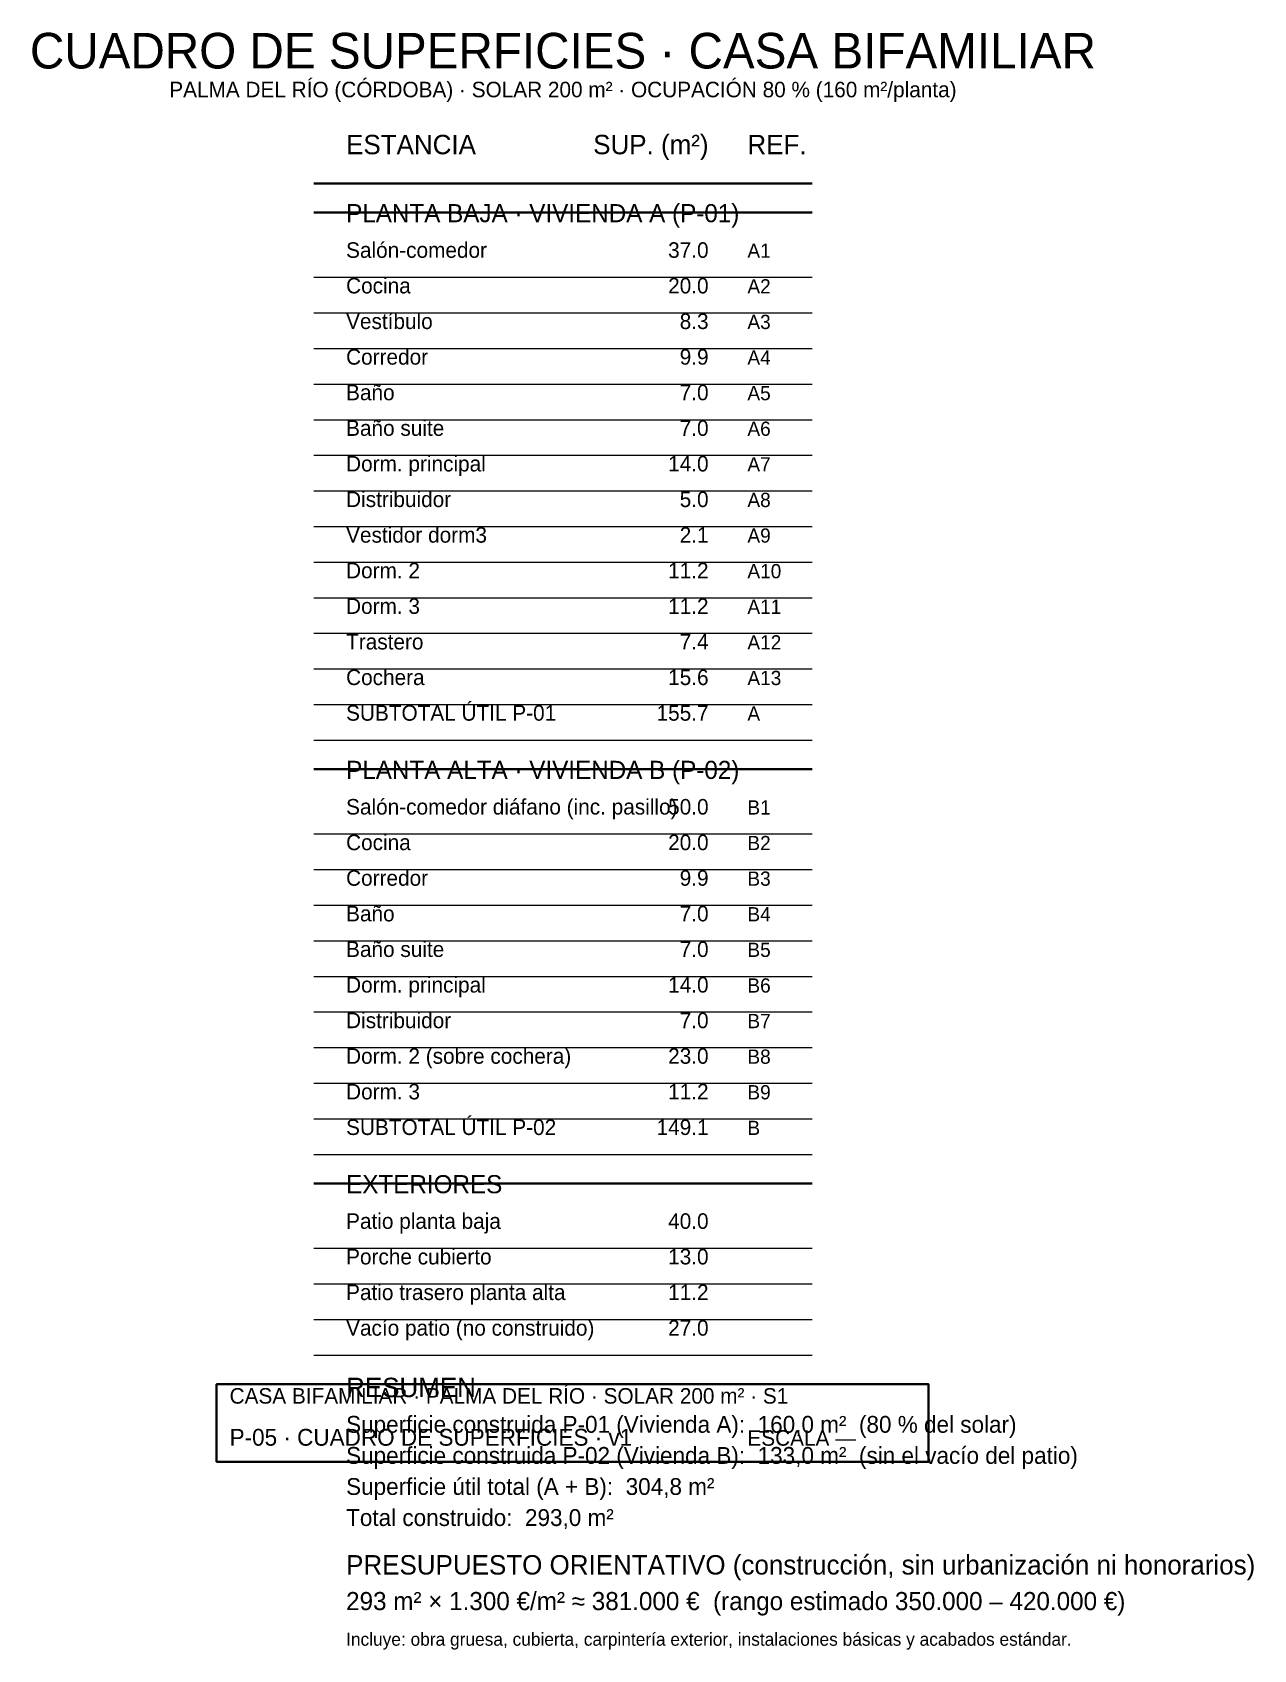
# Model space of a CAD drawing. Header units: metres. Extents: x -2.8 to 16, y -4.1 to 20.9.
import ezdxf
from ezdxf.enums import TextEntityAlignment as Align

# ---------------------------------------------------------------- set-up
doc = ezdxf.new("R2010")
doc.units = ezdxf.units.M
for name, color, linetype, lineweight in [('CAJETIN', 7, 'Continuous', 35), ('TABLA', 5, 'Continuous', 18), ('TEXTO', 7, 'Continuous', 18)]:
    doc.layers.add(name, color=color, linetype=linetype, lineweight=lineweight)

msp = doc.modelspace()

# ---------------------------------------------------------------- linework, layer by layer
at = {"layer": 'CAJETIN'}
for p, q in [((1.5, 18.55), (9.2, 18.55)), ((1.5, 18.1), (9.2, 18.1)), ((1.5, 9.5), (9.2, 9.5)), ((1.5, 3.1), (9.2, 3.1))]:
    msp.add_line(p, q, dxfattribs=at)
msp.add_lwpolyline([(0, -1.2), (11, -1.2), (11, 0), (0, 0), (0, -1.2)], close=True, dxfattribs=at)
at = {"layer": 'TABLA'}
for p, q in [((1.5, 17.1), (9.2, 17.1)), ((1.5, 16.55), (9.2, 16.55)), ((1.5, 16), (9.2, 16)), ((1.5, 15.45), (9.2, 15.45)), ((1.5, 14.9), (9.2, 14.9)), ((1.5, 14.35), (9.2, 14.35)), ((1.5, 13.8), (9.2, 13.8)), ((1.5, 13.25), (9.2, 13.25)), ((1.5, 12.7), (9.2, 12.7)), ((1.5, 12.15), (9.2, 12.15)), ((1.5, 11.6), (9.2, 11.6)), ((1.5, 11.05), (9.2, 11.05)), ((1.5, 10.5), (9.2, 10.5)), ((1.5, 9.95), (9.2, 9.95)), ((1.5, 8.5), (9.2, 8.5)), ((1.5, 7.95), (9.2, 7.95)), ((1.5, 7.4), (9.2, 7.4)), ((1.5, 6.85), (9.2, 6.85)), ((1.5, 6.3), (9.2, 6.3)), ((1.5, 5.75), (9.2, 5.75)), ((1.5, 5.2), (9.2, 5.2)), ((1.5, 4.65), (9.2, 4.65)), ((1.5, 4.1), (9.2, 4.1)), ((1.5, 3.55), (9.2, 3.55)), ((1.5, 2.1), (9.2, 2.1)), ((1.5, 1.55), (9.2, 1.55)), ((1.5, 1), (9.2, 1)), ((1.5, 0.45), (9.2, 0.45))]:
    msp.add_line(p, q, dxfattribs=at)

# ---------------------------------------------------------------- texts
at = {"layer": 'CAJETIN'}
for s, height, p in [('ESTANCIA', 0.3, (2, 19)), ('REF.', 0.3, (8.2, 19)), ('CASA BIFAMILIAR · PALMA DEL RÍO · SOLAR 200 m² · S1', 0.24, (0.2, -0.3)), ('RESUMEN', 0.3, (2, -0.2)), ('P-05 · CUADRO DE SUPERFICIES · v1', 0.26, (0.2, -0.95)), ('ESCALA —', 0.24, (8.2, -0.95)), ('PRESUPUESTO ORIENTATIVO (construcción, sin urbanización ni honorarios)', 0.3, (2, -2.94))]:
    msp.add_text(s, height=height, dxfattribs=at).set_placement(p)
msp.add_text('SUP. (m²)', height=0.3, dxfattribs=at).set_placement((7.6, 19), align=Align.RIGHT)
at = {"layer": 'TEXTO'}
for s, height, p in [('CUADRO DE SUPERFICIES · CASA BIFAMILIAR', 0.55, (5.35, 20.6)), ('PALMA DEL RÍO (CÓRDOBA) · SOLAR 200 m² · OCUPACIÓN 80 % (160 m²/planta)', 0.24, (5.35, 20))]:
    msp.add_text(s, height=height, dxfattribs=at).set_placement(p, align=Align.MIDDLE_CENTER)
for s, height, p in [('PLANTA BAJA · VIVIENDA A (P-01)', 0.28, (2, 17.95)), ('Salón-comedor', 0.24, (2, 17.4)), ('A1', 0.22, (8.2, 17.4)), ('Cocina', 0.24, (2, 16.85)), ('A2', 0.22, (8.2, 16.85)), ('Vestíbulo', 0.24, (2, 16.3)), ('A3', 0.22, (8.2, 16.3)), ('Corredor', 0.24, (2, 15.75)), ('A4', 0.22, (8.2, 15.75)), ('Baño', 0.24, (2, 15.2)), ('A5', 0.22, (8.2, 15.2)), ('Baño suite', 0.24, (2, 14.65)), ('A6', 0.22, (8.2, 14.65)), ('Dorm. principal', 0.24, (2, 14.1)), ('A7', 0.22, (8.2, 14.1)), ('Distribuidor', 0.24, (2, 13.55)), ('A8', 0.22, (8.2, 13.55)), ('Vestidor dorm3', 0.24, (2, 13)), ('A9', 0.22, (8.2, 13)), ('Dorm. 2', 0.24, (2, 12.45)), ('A10', 0.22, (8.2, 12.45)), ('Dorm. 3', 0.24, (2, 11.9)), ('A11', 0.22, (8.2, 11.9)), ('Trastero', 0.24, (2, 11.35)), ('A12', 0.22, (8.2, 11.35)), ('Cochera', 0.24, (2, 10.8)), ('A13', 0.22, (8.2, 10.8)), ('SUBTOTAL ÚTIL P-01', 0.24, (2, 10.25)), ('A', 0.22, (8.2, 10.25)), ('PLANTA ALTA · VIVIENDA B (P-02)', 0.28, (2, 9.35)), ('Salón-comedor diáfano (inc. pasillo)', 0.24, (2, 8.8)), ('B1', 0.22, (8.2, 8.8)), ('Cocina', 0.24, (2, 8.25)), ('B2', 0.22, (8.2, 8.25)), ('Corredor', 0.24, (2, 7.7)), ('B3', 0.22, (8.2, 7.7)), ('Baño', 0.24, (2, 7.15)), ('B4', 0.22, (8.2, 7.15)), ('Baño suite', 0.24, (2, 6.6)), ('B5', 0.22, (8.2, 6.6)), ('Dorm. principal', 0.24, (2, 6.05)), ('B6', 0.22, (8.2, 6.05)), ('Distribuidor', 0.24, (2, 5.5)), ('B7', 0.22, (8.2, 5.5)), ('Dorm. 2 (sobre cochera)', 0.24, (2, 4.95)), ('B8', 0.22, (8.2, 4.95)), ('Dorm. 3', 0.24, (2, 4.4)), ('B9', 0.22, (8.2, 4.4)), ('SUBTOTAL ÚTIL P-02', 0.24, (2, 3.85)), ('B', 0.22, (8.2, 3.85)), ('EXTERIORES', 0.28, (2, 2.95)), ('Patio planta baja', 0.24, (2, 2.4)), ('Porche cubierto', 0.24, (2, 1.85)), ('Patio trasero planta alta', 0.24, (2, 1.3)), ('Vacío patio (no construido)', 0.24, (2, 0.75)), ('Superficie construida P-01 (Vivienda A):  160,0 m²  (80 % del solar)', 0.26, (2, -0.75)), ('Superficie construida P-02 (Vivienda B):  133,0 m²  (sin el vacío del patio)', 0.26, (2, -1.23)), ('Superficie útil total (A + B):  304,8 m²', 0.26, (2, -1.71)), ('Total construido:  293,0 m²', 0.26, (2, -2.19)), ('293 m² × 1.300 €/m² ≈ 381.000 €  (rango estimado 350.000 – 420.000 €)', 0.28, (2, -3.49)), ('Incluye: obra gruesa, cubierta, carpintería exterior, instalaciones básicas y acabados estándar.', 0.2, (2, -4.04))]:
    msp.add_text(s, height=height, dxfattribs=at).set_placement(p)
for s, p in [('   37.0', (7.6, 17.4)), ('   20.0', (7.6, 16.85)), ('    8.3', (7.6, 16.3)), ('    9.9', (7.6, 15.75)), ('    7.0', (7.6, 15.2)), ('    7.0', (7.6, 14.65)), ('   14.0', (7.6, 14.1)), ('    5.0', (7.6, 13.55)), ('    2.1', (7.6, 13)), ('   11.2', (7.6, 12.45)), ('   11.2', (7.6, 11.9)), ('    7.4', (7.6, 11.35)), ('   15.6', (7.6, 10.8)), ('  155.7', (7.6, 10.25)), ('   50.0', (7.6, 8.8)), ('   20.0', (7.6, 8.25)), ('    9.9', (7.6, 7.7)), ('    7.0', (7.6, 7.15)), ('    7.0', (7.6, 6.6)), ('   14.0', (7.6, 6.05)), ('    7.0', (7.6, 5.5)), ('   23.0', (7.6, 4.95)), ('   11.2', (7.6, 4.4)), ('  149.1', (7.6, 3.85)), ('   40.0', (7.6, 2.4)), ('   13.0', (7.6, 1.85)), ('   11.2', (7.6, 1.3)), ('   27.0', (7.6, 0.75))]:
    msp.add_text(s, height=0.24, dxfattribs=at).set_placement(p, align=Align.RIGHT)

doc.saveas('drawing.dxf')
